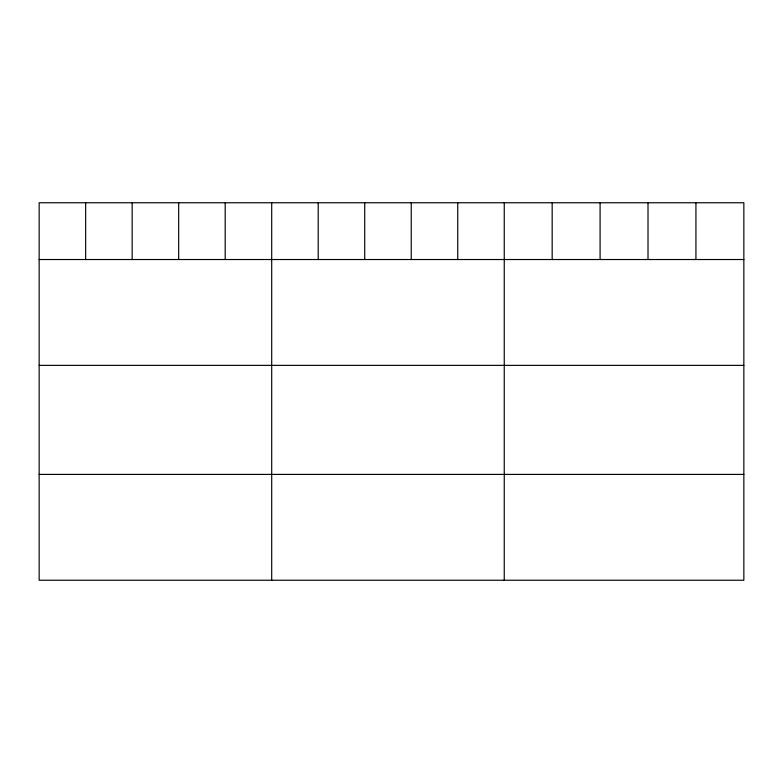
<?xml version="1.0" encoding="UTF-8"?>
<svg xmlns="http://www.w3.org/2000/svg" width="783" height="783" viewBox="0 0 783 783"><rect width="100%" height="100%" fill="white"/><g stroke="black" fill="none" stroke-linecap="round" stroke-linejoin="round"><path stroke-width="1.17" d="M743.85 259.525L743.85 580.242L39.15 580.242L39.15 202.758L743.85 202.758L743.85 259.525L39.15 259.525M39.15 365.367L743.85 365.367M39.15 474.41L743.85 474.41M695.93 202.758L695.93 259.525M648.011 202.758L648.011 259.525M600.091 202.758L600.091 259.525M552.172 202.758L552.172 259.525M504.252 202.758L504.252 580.242M457.742 202.758L457.742 259.525M411.232 202.758L411.232 259.525M364.721 202.758L364.721 259.525M318.211 202.758L318.211 259.525M271.701 202.758L271.701 580.242M225.191 202.758L225.191 259.525M178.681 202.758L178.681 259.525M132.17 202.758L132.17 259.525M85.66 202.758L85.66 259.525"/></g></svg>
